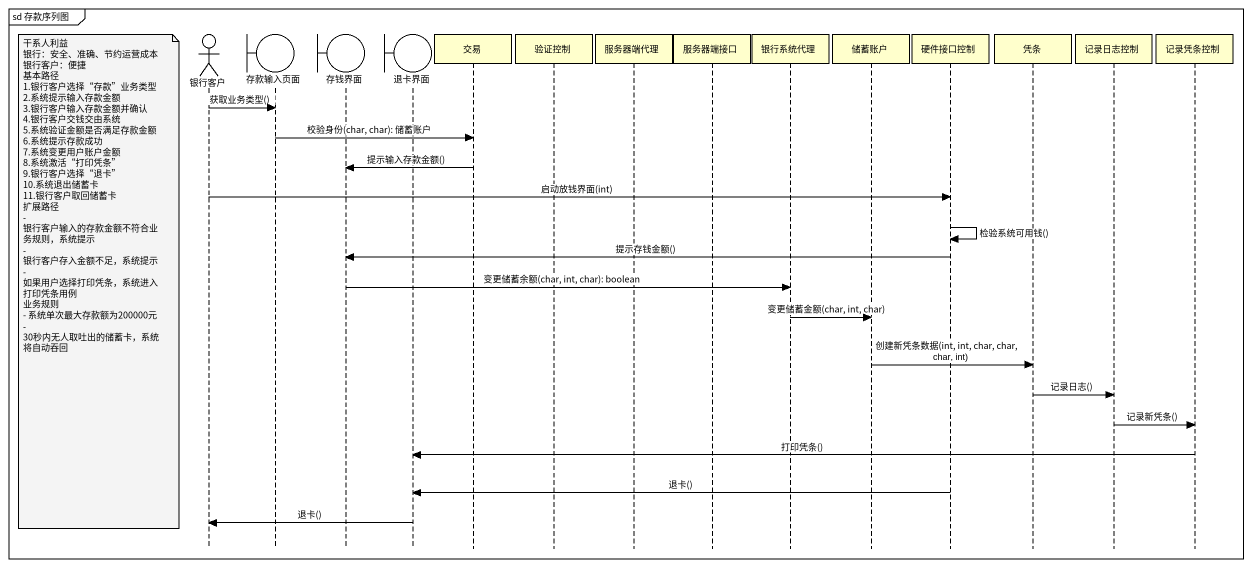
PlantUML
@startuml
mainframe sd 存款序列图
hide footbox
actor 银行客户
boundary 存款输入页面
boundary 存钱界面
boundary 退卡界面
participant 交易
participant 验证控制
participant 服务器端代理
participant 服务器端接口
participant 银行系统代理
participant 储蓄账户
participant 硬件接口控制
participant 凭条
participant 记录日志控制
participant 记录凭条控制

银行客户 -> 存款输入页面 : 获取业务类型()
存款输入页面 -> 交易 : 校验身份(char, char): 储蓄账户
交易 -> 存钱界面 : 提示输入存款金额()
银行客户 -> 硬件接口控制 : 启动放钱界面(int)
硬件接口控制 -> 硬件接口控制 : 检验系统可用钱()
硬件接口控制 -> 存钱界面 : 提示存钱金额()
note left of 银行客户
  干系人利益
  银行：安全、准确、节约运营成本
  银行客户：便捷
  基本路径
  1.银行客户选择“存款”业务类型
  2.系统提示输入存款金额
  3.银行客户输入存款金额并确认
  4.银行客户交钱交由系统
  5.系统验证金额是否满足存款金额
  6.系统提示存款成功
  7.系统变更用户账户金额
  8.系统激活“打印凭条”
  9.银行客户选择“退卡”
  10.系统退出储蓄卡
  11.银行客户取回储蓄卡
  扩展路径
  - 银行客户输入的存款金额不符合业务规则，系统提示
  - 银行客户存入金额不足，系统提示
  - 如果用户选择打印凭条，系统进入打印凭条用例
  业务规则
  - 系统单次最大存款额为200000元
  - 30秒内无人取吐出的储蓄卡，系统将自动吞回
end note
存钱界面 -> 银行系统代理 : 变更储蓄余额(char, int, char): boolean
银行系统代理 -> 储蓄账户 : 变更储蓄金额(char, int, char)
储蓄账户 -> 凭条 : 创建新凭条数据(int, int, char, char, char, int)
凭条 -> 记录日志控制 : 记录日志()
记录日志控制 -> 记录凭条控制 : 记录新凭条()
记录凭条控制 -> 退卡界面 : 打印凭条()
硬件接口控制 -> 退卡界面 : 退卡()
退卡界面 -> 银行客户 : 退卡()
@enduml
